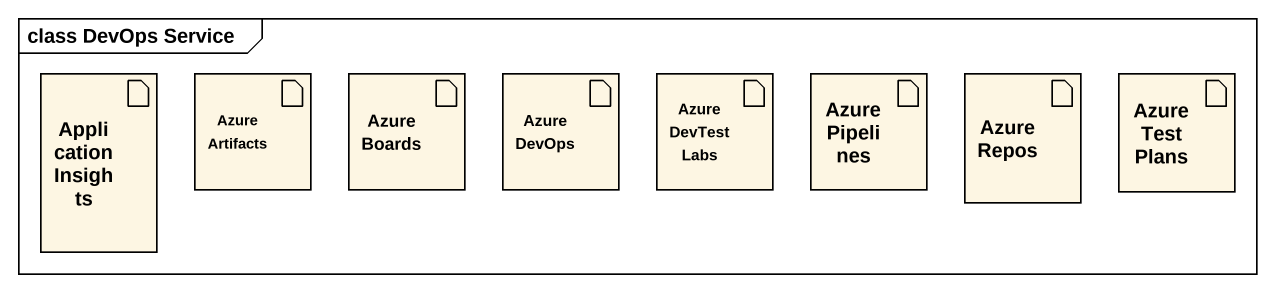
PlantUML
@startuml
mainframe class DevOps Service
artifact "Application Insights" as Application_Insights
artifact "Azure Artifacts" as Azure_Artifacts
artifact "Azure Boards" as Azure_Boards
artifact "Azure DevOps" as Azure_DevOps
artifact "Azure DevTest Labs" as Azure_DevTest_Labs
artifact "Azure Pipelines" as Azure_Pipelines
artifact "Azure Repos" as Azure_Repos
artifact "Azure Test Plans" as Azure_Test_Plans
@enduml
